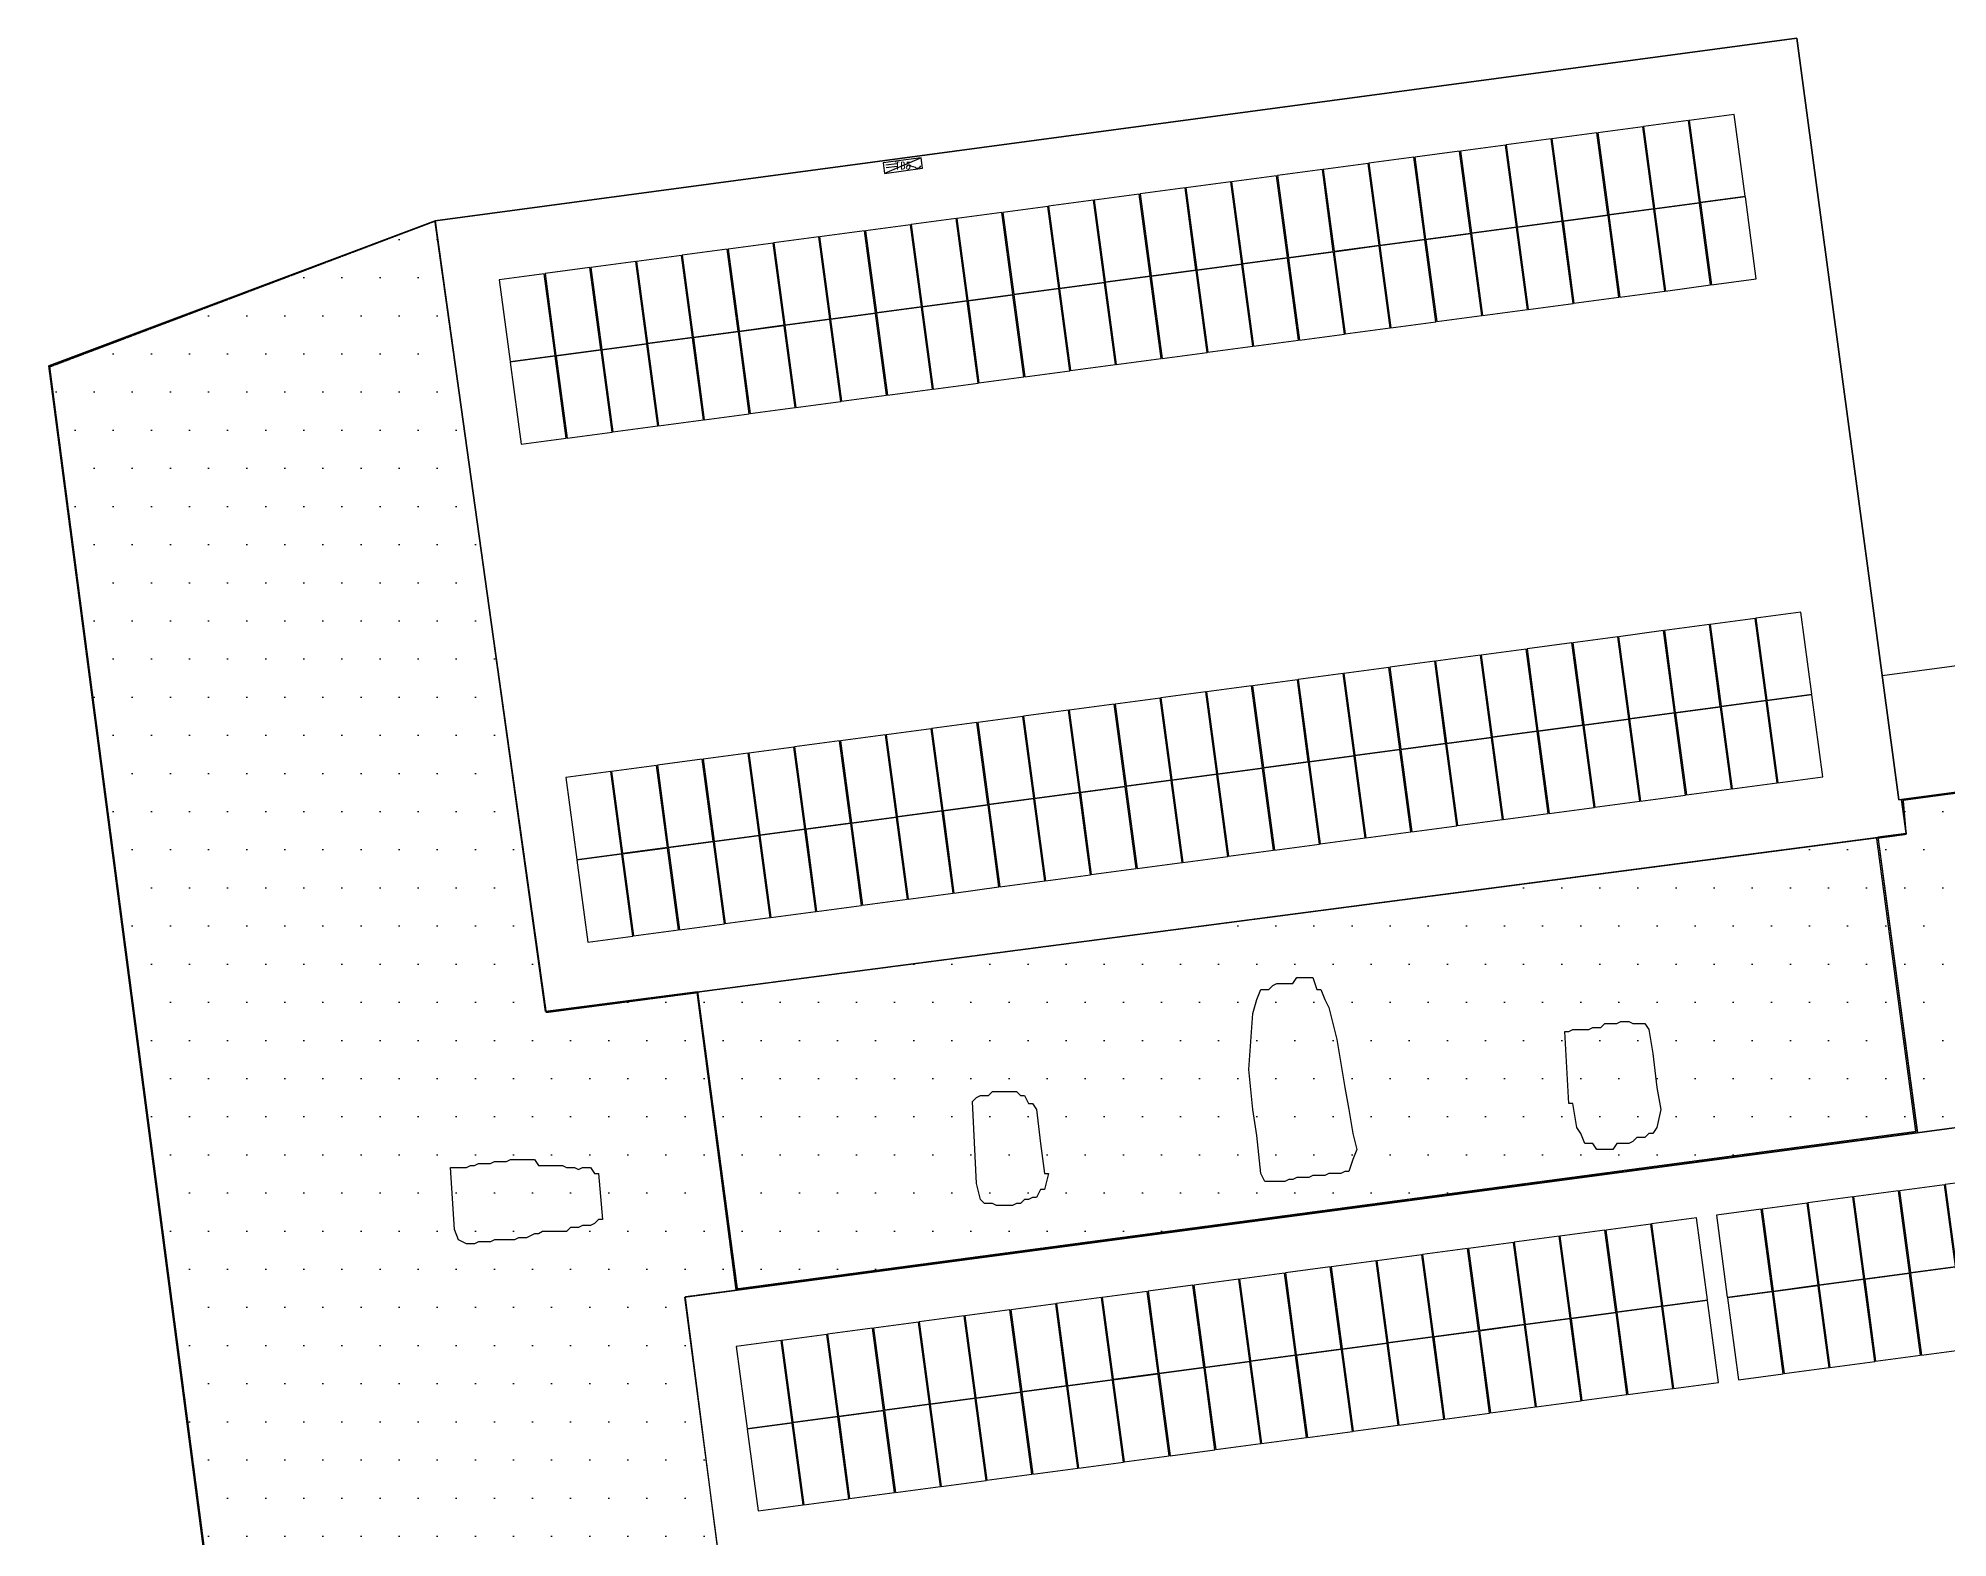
# Model space of a CAD drawing. Header units: millimetres. Extents: x -245826 to 350363, y -160205 to 260795.
# Drawn here: x 30986 to 78705, y 118070 to 155521 of the extents above; entities that cross this region are included whole.
import ezdxf
from ezdxf.enums import TextEntityAlignment as Align

# ---------------------------------------------------------------- set-up
doc = ezdxf.new("R2010")
doc.units = ezdxf.units.MM
doc.linetypes.add('DASHED', pattern=[1.524, 1.27, -0.254])
for name, color, linetype in [('Cable Path', 7, 'ByLayer'), ('Inverter', 7, 'ByLayer'), ('Module', 7, 'ByLayer'), ('Obstruction', 7, 'ByLayer'), ('Ridge Line', 7, 'ByLayer'), ('Shading', 8, 'DASHED'), ('Unit Area Boundary', 7, 'ByLayer')]:
    doc.layers.add(name, color=color, linetype=linetype)

# ---------------------------------------------------------------- blocks, each defined once
blk = doc.blocks.new('*U0')
at = {"layer": 'Unit Area Boundary', "color": 2}
blk.add_polyline3d([(-46776, 96654, 16333), (-31493, 107029, 16333), (-23262, 94903, 16333), (-16809, 95753, 16333), (-16838, 95975, 16333), (40107, 103481, 16333), (39629, 105884, 16333), (36726, 105504, 16333), (31248, 147338, 16333), (40904, 150960, 16333), (74933, 155521, 16333), (77483, 136497, 16333), (99539, 139454, 16333), (107665, 78830, 16333), (65156, 73133, 16333), (74483, 3548, 16333)], dxfattribs=at)
at = {"flags": 1}
for tag in ['unit_id', 'unit_name', 'parapet_height', 'ground_elevation', 'is_enable_parapet']:
    blk.add_attdef(tag, (0, 0), '', height=2.5, dxfattribs=at)
blk = doc.blocks.new('*U1')
at = {"layer": 'Ridge Line', "color": 30}
for p, q in [((74933, 155521, 16333), (40904, 150960, 16333)), ((77483, 136497, 18181), (74933, 155521, 16333)), ((40904, 150960, 10945), (31248, 147338, 10945)), ((40904, 150960, 16333), (43667, 131211, 18253)), ((43667, 131211, 10945), (40904, 150960, 10945)), ((31248, 147338, 10945), (36726, 105504, 10945)), ((99539, 139454, 11307), (77550, 136506, 11307)), ((77550, 136506, 18181), (77483, 136497, 18181)), ((77663, 135662, 18263), (77550, 136506, 18181)), ((77550, 136506, 11307), (77663, 135662, 11299)), ((47461, 131708, 18254), (76953, 135569, 18263)), ((47461, 131708, 14504), (76953, 135569, 14504)), ((76953, 135569, 18263), (77663, 135662, 18263)), ((77663, 135662, 11299), (76953, 135569, 11299)), ((76953, 135569, 11299), (77938, 128186, 11234)), ((76953, 135569, 14504), (77938, 128186, 14504)), ((43667, 131211, 18253), (47461, 131708, 18254)), ((47461, 131708, 10945), (43667, 131211, 10945)), ((48456, 124251, 10945), (47461, 131708, 10945)), ((48456, 124251, 14504), (47461, 131708, 14504)), ((77938, 128186, 11234), (97037, 130734, 11234)), ((77938, 128186, 17919), (97037, 130734, 17919)), ((77938, 128186, 14504), (48456, 124251, 14504)), ((48456, 124251, 17919), (77938, 128186, 17919)), ((47145, 124076, 10945), (48456, 124251, 10945)), ((47145, 124076, 17919), (48456, 124251, 17919)), ((49165, 108667, 10945), (47145, 124076, 10945)), ((49165, 108667, 17919), (47145, 124076, 17919))]:
    blk.add_line(p, q, dxfattribs=at)
at = {"flags": 1}
for tag in ['unit_id', 'unit_name']:
    blk.add_attdef(tag, (0, 0), '', height=2.5, dxfattribs=at)
blk = doc.blocks.new('*U2')
at = {"layer": 'Module', "color": 0}
blk.add_polyline3d([(0, 0, 0), (112.4, 15, 0), (85, 219.5, 119.1), (-27.4, 204.5, 119.1)], close=True, dxfattribs=at)
at = {"flags": 1}
for tag in ['mounting-hole-spacing1', 'mounting-hole-spacing2', 'module-material', 'vmpo', 'voco', 'silicon-material', 'panel-length', 'panel-width', 'panel-height', 'userid', 'theme', 'note', 'name', 'pmax', 'company-name', 'id', 'impo', 'isco']:
    blk.add_attdef(tag, (0, 0), '', height=2.5, dxfattribs=at)
blk = doc.blocks.new('*U3')
at = {"layer": 'Module', "color": 40}
for p in [(7023.2, 15111.7, 1859.5), (7137.6, 15127, 1859.5), (7252, 15142.3, 1859.5), (6680.1, 15065.8, 1859.5), (6794.5, 15081.1, 1859.5), (6908.8, 15096.4, 1859.5), (6222.6, 15004.6, 1859.4), (6336.9, 15019.9, 1859.4), (6451.3, 15035.2, 1859.5), (6565.7, 15050.5, 1859.5), (5879.4, 14958.7, 1859.4), (5993.8, 14974, 1859.4), (6108.2, 14989.3, 1859.4), (5536.3, 14912.7, 1859.4), (5650.7, 14928, 1859.4), (5765, 14943.3, 1859.4), (7165.2, 14920.8, 1739.4), (7279.6, 14936.1, 1739.4), (5193.1, 14866.8, 1859.4), (5307.5, 14882.1, 1859.4), (5421.9, 14897.4, 1859.4), (6822.1, 14874.9, 1739.4), (6936.4, 14890.2, 1739.4), (7050.8, 14905.5, 1739.4), (4850, 14820.9, 1859.4), (4964.4, 14836.2, 1859.4), (5078.8, 14851.5, 1859.4), (6364.5, 14813.7, 1739.3), (6478.9, 14829, 1739.4), (6593.3, 14844.3, 1739.4), (6707.7, 14859.6, 1739.4), (4506.8, 14775, 1859.4), (4621.2, 14790.3, 1859.4), (4735.6, 14805.6, 1859.4), (6021.4, 14767.8, 1739.3), (6135.8, 14783.1, 1739.3), (6250.1, 14798.4, 1739.3), (4278.1, 14744.4, 1859.4), (4392.5, 14759.7, 1859.4), (5678.2, 14721.9, 1739.3), (5792.6, 14737.2, 1739.3), (5907, 14752.5, 1739.3), (5335.1, 14676, 1739.3), (5449.5, 14691.3, 1739.3), (5563.9, 14706.6, 1739.3), (4992, 14630, 1739.3), (5106.3, 14645.4, 1739.3), (5220.7, 14660.7, 1739.3), (4648.8, 14584.1, 1739.3), (4763.2, 14599.4, 1739.3), (4877.6, 14614.7, 1739.3), (4305.7, 14538.2, 1739.3), (4420.1, 14553.5, 1739.3), (4534.4, 14568.8, 1739.3), (7189.6, 13868.3, 1980.2), (7303.9, 13883.6, 1980.2), (7418.3, 13898.9, 1980.2), (6846.4, 13822.4, 1980.2), (6960.8, 13837.7, 1980.2), (7075.2, 13853, 1980.2), (6503.3, 13776.5, 1980.2), (6617.7, 13791.8, 1980.2), (6732, 13807.1, 1980.2), (6045.8, 13715.3, 1980.2), (6160.1, 13730.6, 1980.2), (6274.5, 13745.9, 1980.2), (6388.9, 13761.2, 1980.2), (5702.6, 13669.4, 1980.2), (5817, 13684.7, 1980.2), (5931.4, 13700, 1980.2), (7331.5, 13677.5, 1860.1), (7445.9, 13692.8, 1860.1), (5359.5, 13623.5, 1980.2), (5473.9, 13638.8, 1980.2), (5588.2, 13654.1, 1980.2), (6988.4, 13631.5, 1860.1), (7102.8, 13646.8, 1860.1), (7217.2, 13662.1, 1860.1), (5016.3, 13577.6, 1980.2), (5130.7, 13592.9, 1980.2), (5245.1, 13608.2, 1980.2), (6645.2, 13585.6, 1860.1), (6759.6, 13600.9, 1860.1), (6874, 13616.2, 1860.1), (4673.2, 13531.7, 1980.2), (4787.6, 13547, 1980.2), (4901.9, 13562.3, 1980.2), (6187.7, 13524.4, 1860.1), (6302.1, 13539.7, 1860.1), (6416.5, 13555, 1860.1), (6530.9, 13570.3, 1860.1), (4444.4, 13501.1, 1980.2), (4558.8, 13516.4, 1980.2), (5844.6, 13478.5, 1860.1), (5959, 13493.8, 1860.1), (6073.3, 13509.1, 1860.1), (5501.4, 13432.6, 1860.1), (5615.8, 13447.9, 1860.1), (5730.2, 13463.2, 1860.1), (5158.3, 13386.7, 1860.1), (5272.7, 13402, 1860.1), (5387.1, 13417.3, 1860.1), (4815.2, 13340.8, 1860.1), (4929.5, 13356.1, 1860.1), (5043.9, 13371.4, 1860.1), (4472, 13294.9, 1860.1), (4586.4, 13310.2, 1860.1), (4700.8, 13325.5, 1860.1)]:
    blk.add_blockref('*U2', p, dxfattribs=at)
at = {"flags": 1}
for tag in ['offset-x', 'offset-y', 'mode', 'tilt', 'azimuth', 'align', 'array-mode', 'panel-x', 'panel-y', 'panel-per-row', 'bracket-type', 'bracket-value', 'row-per-array']:
    blk.add_attdef(tag, (0, 0), '', height=2.5, dxfattribs=at)
blk = doc.blocks.new('*U14')
at = {"layer": 'Module', "color": 0}
blk.add_polyline3d([(0, 0, 0), (112.4, 15, 0), (85, 219.5, 119.1), (-27.4, 204.5, 119.1)], close=True, dxfattribs=at)
at = {"flags": 1}
for tag in ['mounting-hole-spacing1', 'mounting-hole-spacing2', 'module-material', 'vmpo', 'voco', 'silicon-material', 'panel-length', 'panel-width', 'panel-height', 'userid', 'theme', 'note', 'name', 'pmax', 'company-name', 'id', 'impo', 'isco']:
    blk.add_attdef(tag, (0, 0), '', height=2.5, dxfattribs=at)
blk = doc.blocks.new('*U15')
at = {"layer": 'Module', "color": 230}
for p in [(7891.4, 12484.5, 1962), (7548.3, 12438.6, 1962), (7662.6, 12453.9, 1962), (7777, 12469.2, 1962), (7157.5, 12386.3, 1962), (7319.5, 12408, 1962), (7433.9, 12423.3, 1962), (6814.4, 12340.4, 1962), (6928.8, 12355.7, 1962), (7043.2, 12371, 1962), (6471.3, 12294.5, 1962), (6585.6, 12309.8, 1962), (6700, 12325.1, 1962), (6128.1, 12248.6, 1962), (6242.5, 12263.9, 1962), (6356.9, 12279.2, 1962), (7690.2, 12247.7, 1841.9), (7804.6, 12263, 1841.9), (5785, 12202.7, 1962), (5899.3, 12218, 1962), (6013.7, 12233.3, 1962), (7347.1, 12201.8, 1841.9), (7461.5, 12217.1, 1841.9), (7575.8, 12232.4, 1841.9), (5327.4, 12141.5, 1962), (5441.8, 12156.8, 1962), (5556.2, 12172.1, 1962), (5670.6, 12187.4, 1962), (6956.4, 12149.5, 1841.9), (7070.7, 12164.8, 1841.9), (7185.1, 12180.1, 1841.9), (4984.3, 12095.5, 1962), (5098.7, 12110.8, 1962), (5213.1, 12126.2, 1962), (6613.2, 12103.6, 1841.9), (6727.6, 12118.9, 1841.9), (6842, 12134.2, 1841.9), (4869.9, 12080.2, 1962), (6270.1, 12057.7, 1841.9), (6384.5, 12073, 1841.9), (6498.8, 12088.3, 1841.9), (5926.9, 12011.8, 1841.9), (6041.3, 12027.1, 1841.9), (6155.7, 12042.4, 1841.9), (5469.4, 11950.6, 1841.9), (5583.8, 11965.9, 1841.9), (5698.2, 11981.2, 1841.9), (5812.6, 11996.5, 1841.9), (5126.3, 11904.7, 1841.9), (5240.6, 11920, 1841.9), (5355, 11935.3, 1841.9), (4897.5, 11874.1, 1841.9), (5011.9, 11889.4, 1841.9)]:
    blk.add_blockref('*U14', p, dxfattribs=at)
at = {"flags": 1}
for tag in ['offset-x', 'offset-y', 'mode', 'tilt', 'azimuth', 'align', 'array-mode', 'panel-x', 'panel-y', 'panel-per-row', 'bracket-type', 'bracket-value', 'row-per-array']:
    blk.add_attdef(tag, (0, 0), '', height=2.5, dxfattribs=at)
blk = doc.blocks.new('*U24', base_point=(48, 13.3))
at = {"color": 0}
for p, q in [((0, 0), (95.9, 26.7)), ((62.5, 13.5), (90.1, 13.5)), ((62.5, 7.1), (90.1, 7.1))]:
    blk.add_line(p, q, dxfattribs=at)
blk.add_lwpolyline([(0, 0), (95.9, 0), (95.9, 26.7), (0, 26.7)], close=True, dxfattribs=at)
blk.add_lwpolyline([(5.2, 19.9, -0.6815), (17.4, 22.4), (28.1, 17.5, 0.6815), (40.3, 19.9)], format="xyb", dxfattribs=at)
blk = doc.blocks.new('*U133')
at = {"layer": 'Obstruction', "color": 1}
blk.add_polyline3d([(41286, 127315, 13379), (41386, 127315, 13379), (41486, 127315, 13379), (41586, 127315, 13379), (41686, 127315, 13379), (41786, 127365, 13379), (41886, 127365, 13379), (41986, 127415, 13379), (42086, 127415, 13379), (42186, 127415, 13379), (42286, 127415, 13379), (42386, 127465, 13379), (42486, 127465, 13379), (42586, 127465, 13379), (42686, 127465, 13379), (42786, 127515, 13379), (42886, 127515, 13379), (42986, 127515, 13379), (43086, 127515, 13379), (43186, 127515, 13379), (43286, 127515, 13379), (43386, 127515, 13379), (43486, 127365, 13379), (43586, 127365, 13379), (43686, 127365, 13379), (43786, 127365, 13379), (43886, 127365, 13379), (43986, 127365, 13379), (44086, 127365, 13379), (44186, 127315, 13379), (44286, 127315, 13379), (44386, 127315, 13379), (44486, 127265, 13379), (44586, 127315, 13379), (44686, 127315, 13379), (44786, 127315, 13379), (44886, 127165, 13379), (44986, 127165, 13379), (44986, 127165, 13379), (45086, 126015, 13379), (45086, 126015, 13379), (44986, 126015, 13379), (44886, 125915, 13379), (44786, 125865, 13379), (44686, 125865, 13379), (44586, 125865, 13379), (44486, 125815, 13379), (44386, 125815, 13379), (44286, 125815, 13379), (44186, 125715, 13379), (44086, 125715, 13379), (43986, 125715, 13379), (43886, 125715, 13379), (43786, 125715, 13379), (43686, 125715, 13379), (43586, 125715, 13379), (43486, 125665, 13379), (43386, 125665, 13379), (43286, 125615, 13379), (43186, 125565, 13379), (43086, 125565, 13379), (42986, 125565, 13379), (42886, 125515, 13379), (42786, 125515, 13379), (42686, 125515, 13379), (42586, 125515, 13379), (42486, 125515, 13379), (42386, 125515, 13379), (42286, 125465, 13379), (42186, 125465, 13379), (42086, 125465, 13379), (41986, 125465, 13379), (41886, 125415, 13379), (41786, 125415, 13379), (41686, 125415, 13379), (41586, 125465, 13379), (41486, 125515, 13379), (41386, 125765, 13379), (41386, 125765, 13379)], close=True, dxfattribs=at)
at = {"flags": 1}
for tag in ['height', 'shape']:
    blk.add_attdef(tag, (0, 0), '', height=2.5, dxfattribs=at)
blk = doc.blocks.new('*U135')
at = {"layer": 'Obstruction', "color": 1}
blk.add_polyline3d([(54336, 128965, 16279), (54436, 129065, 16279), (54536, 129115, 16279), (54636, 129115, 16279), (54736, 129115, 16279), (54836, 129215, 16279), (54936, 129215, 16279), (55036, 129215, 16279), (55136, 129215, 16279), (55236, 129215, 16279), (55336, 129215, 16279), (55436, 129215, 16279), (55536, 129115, 16279), (55636, 129115, 16279), (55736, 128915, 16279), (55836, 128915, 16279), (55936, 128765, 16279), (56036, 127915, 16279), (56136, 127165, 16279), (56136, 127165, 16279), (56236, 127165, 16279), (56236, 127165, 16279), (56136, 126765, 16279), (56036, 126765, 16279), (55936, 126565, 16279), (55836, 126565, 16279), (55736, 126515, 16279), (55636, 126515, 16279), (55536, 126415, 16279), (55436, 126415, 16279), (55336, 126365, 16279), (55236, 126365, 16279), (55136, 126365, 16279), (55036, 126365, 16279), (54936, 126365, 16279), (54836, 126415, 16279), (54736, 126415, 16279), (54636, 126415, 16279), (54536, 126515, 16279), (54436, 126915, 16279), (54436, 126915, 16279)], close=True, dxfattribs=at)
at = {"flags": 1}
for tag in ['height', 'shape']:
    blk.add_attdef(tag, (0, 0), '', height=2.5, dxfattribs=at)
blk = doc.blocks.new('*U136')
at = {"layer": 'Obstruction', "color": 1}
blk.add_polyline3d([(61236, 129765, 16729), (61336, 131165, 16729), (61436, 131515, 16729), (61536, 131765, 16729), (61636, 131765, 16729), (61736, 131765, 16729), (61836, 131865, 16729), (61936, 131915, 16729), (62036, 131915, 16729), (62136, 131915, 16729), (62236, 131915, 16729), (62336, 131915, 16729), (62436, 132065, 16729), (62536, 132065, 16729), (62636, 132065, 16729), (62736, 132065, 16729), (62836, 132065, 16729), (62936, 131765, 16729), (63036, 131765, 16729), (63136, 131515, 16729), (63236, 131315, 16729), (63336, 130915, 16729), (63436, 130515, 16729), (63536, 129915, 16729), (63636, 129315, 16729), (63736, 128765, 16729), (63836, 128165, 16729), (63836, 128165, 16729), (63936, 127765, 16729), (63936, 127765, 16729), (63836, 127515, 16729), (63736, 127215, 16729), (63636, 127215, 16729), (63536, 127165, 16729), (63436, 127165, 16729), (63336, 127165, 16729), (63236, 127165, 16729), (63136, 127115, 16729), (63036, 127115, 16729), (62936, 127115, 16729), (62836, 127115, 16729), (62736, 127065, 16729), (62636, 127065, 16729), (62536, 127065, 16729), (62436, 127065, 16729), (62336, 127015, 16729), (62236, 127015, 16729), (62136, 126965, 16729), (62036, 126965, 16729), (61936, 126965, 16729), (61836, 126965, 16729), (61736, 126965, 16729), (61636, 126965, 16729), (61536, 127165, 16729), (61436, 128115, 16729), (61336, 128765, 16729), (61336, 128765, 16729)], close=True, dxfattribs=at)
at = {"flags": 1}
for tag in ['height', 'shape']:
    blk.add_attdef(tag, (0, 0), '', height=2.5, dxfattribs=at)
blk = doc.blocks.new('*U137')
at = {"layer": 'Obstruction', "color": 1}
blk.add_polyline3d([(69136, 130715, 16529), (69236, 130715, 16529), (69336, 130765, 16529), (69436, 130765, 16529), (69536, 130765, 16529), (69636, 130765, 16529), (69736, 130765, 16529), (69836, 130815, 16529), (69936, 130815, 16529), (70036, 130815, 16529), (70136, 130915, 16529), (70236, 130915, 16529), (70336, 130915, 16529), (70436, 130915, 16529), (70536, 130965, 16529), (70636, 130965, 16529), (70736, 130965, 16529), (70836, 130915, 16529), (70936, 130915, 16529), (71036, 130915, 16529), (71136, 130915, 16529), (71236, 130765, 16529), (71336, 130165, 16529), (71436, 129315, 16529), (71436, 129315, 16529), (71536, 128765, 16529), (71536, 128765, 16529), (71436, 128315, 16529), (71336, 128165, 16529), (71236, 128165, 16529), (71136, 128065, 16529), (71036, 128065, 16529), (70936, 128065, 16529), (70836, 127965, 16529), (70736, 127915, 16529), (70636, 127915, 16529), (70536, 127915, 16529), (70436, 127915, 16529), (70336, 127765, 16529), (70236, 127765, 16529), (70136, 127765, 16529), (70036, 127765, 16529), (69936, 127765, 16529), (69836, 127915, 16529), (69736, 127915, 16529), (69636, 127915, 16529), (69536, 128165, 16529), (69436, 128315, 16529), (69336, 128915, 16529), (69236, 128915, 16529), (69236, 128915, 16529)], close=True, dxfattribs=at)
at = {"flags": 1}
for tag in ['height', 'shape']:
    blk.add_attdef(tag, (0, 0), '', height=2.5, dxfattribs=at)
blk = doc.blocks.new('*U255')
at = {"layer": 'Obstruction', "color": 1}
blk.add_polyline3d([(41286, 127315, 13379), (41386, 127315, 13379), (41486, 127315, 13379), (41586, 127315, 13379), (41686, 127315, 13379), (41786, 127365, 13379), (41886, 127365, 13379), (41986, 127415, 13379), (42086, 127415, 13379), (42186, 127415, 13379), (42286, 127415, 13379), (42386, 127465, 13379), (42486, 127465, 13379), (42586, 127465, 13379), (42686, 127465, 13379), (42786, 127515, 13379), (42886, 127515, 13379), (42986, 127515, 13379), (43086, 127515, 13379), (43186, 127515, 13379), (43286, 127515, 13379), (43386, 127515, 13379), (43486, 127365, 13379), (43586, 127365, 13379), (43686, 127365, 13379), (43786, 127365, 13379), (43886, 127365, 13379), (43986, 127365, 13379), (44086, 127365, 13379), (44186, 127315, 13379), (44286, 127315, 13379), (44386, 127315, 13379), (44486, 127265, 13379), (44586, 127315, 13379), (44686, 127315, 13379), (44786, 127315, 13379), (44886, 127165, 13379), (44986, 127165, 13379), (44986, 127165, 13379), (45086, 126015, 13379), (45086, 126015, 13379), (44986, 126015, 13379), (44886, 125915, 13379), (44786, 125865, 13379), (44686, 125865, 13379), (44586, 125865, 13379), (44486, 125815, 13379), (44386, 125815, 13379), (44286, 125815, 13379), (44186, 125715, 13379), (44086, 125715, 13379), (43986, 125715, 13379), (43886, 125715, 13379), (43786, 125715, 13379), (43686, 125715, 13379), (43586, 125715, 13379), (43486, 125665, 13379), (43386, 125665, 13379), (43286, 125615, 13379), (43186, 125565, 13379), (43086, 125565, 13379), (42986, 125565, 13379), (42886, 125515, 13379), (42786, 125515, 13379), (42686, 125515, 13379), (42586, 125515, 13379), (42486, 125515, 13379), (42386, 125515, 13379), (42286, 125465, 13379), (42186, 125465, 13379), (42086, 125465, 13379), (41986, 125465, 13379), (41886, 125415, 13379), (41786, 125415, 13379), (41686, 125415, 13379), (41586, 125465, 13379), (41486, 125515, 13379), (41386, 125765, 13379), (41386, 125765, 13379)], close=True, dxfattribs=at)
at = {"flags": 1}
for tag in ['height', 'shape']:
    blk.add_attdef(tag, (0, 0), '', height=2.5, dxfattribs=at)
blk = doc.blocks.new('*U257')
at = {"layer": 'Obstruction', "color": 1}
blk.add_polyline3d([(54336, 128965, 16279), (54436, 129065, 16279), (54536, 129115, 16279), (54636, 129115, 16279), (54736, 129115, 16279), (54836, 129215, 16279), (54936, 129215, 16279), (55036, 129215, 16279), (55136, 129215, 16279), (55236, 129215, 16279), (55336, 129215, 16279), (55436, 129215, 16279), (55536, 129115, 16279), (55636, 129115, 16279), (55736, 128915, 16279), (55836, 128915, 16279), (55936, 128765, 16279), (56036, 127915, 16279), (56136, 127165, 16279), (56136, 127165, 16279), (56236, 127165, 16279), (56236, 127165, 16279), (56136, 126765, 16279), (56036, 126765, 16279), (55936, 126565, 16279), (55836, 126565, 16279), (55736, 126515, 16279), (55636, 126515, 16279), (55536, 126415, 16279), (55436, 126415, 16279), (55336, 126365, 16279), (55236, 126365, 16279), (55136, 126365, 16279), (55036, 126365, 16279), (54936, 126365, 16279), (54836, 126415, 16279), (54736, 126415, 16279), (54636, 126415, 16279), (54536, 126515, 16279), (54436, 126915, 16279), (54436, 126915, 16279)], close=True, dxfattribs=at)
at = {"flags": 1}
for tag in ['height', 'shape']:
    blk.add_attdef(tag, (0, 0), '', height=2.5, dxfattribs=at)
blk = doc.blocks.new('*U258')
at = {"layer": 'Obstruction', "color": 1}
blk.add_polyline3d([(61236, 129765, 16729), (61336, 131165, 16729), (61436, 131515, 16729), (61536, 131765, 16729), (61636, 131765, 16729), (61736, 131765, 16729), (61836, 131865, 16729), (61936, 131915, 16729), (62036, 131915, 16729), (62136, 131915, 16729), (62236, 131915, 16729), (62336, 131915, 16729), (62436, 132065, 16729), (62536, 132065, 16729), (62636, 132065, 16729), (62736, 132065, 16729), (62836, 132065, 16729), (62936, 131765, 16729), (63036, 131765, 16729), (63136, 131515, 16729), (63236, 131315, 16729), (63336, 130915, 16729), (63436, 130515, 16729), (63536, 129915, 16729), (63636, 129315, 16729), (63736, 128765, 16729), (63836, 128165, 16729), (63836, 128165, 16729), (63936, 127765, 16729), (63936, 127765, 16729), (63836, 127515, 16729), (63736, 127215, 16729), (63636, 127215, 16729), (63536, 127165, 16729), (63436, 127165, 16729), (63336, 127165, 16729), (63236, 127165, 16729), (63136, 127115, 16729), (63036, 127115, 16729), (62936, 127115, 16729), (62836, 127115, 16729), (62736, 127065, 16729), (62636, 127065, 16729), (62536, 127065, 16729), (62436, 127065, 16729), (62336, 127015, 16729), (62236, 127015, 16729), (62136, 126965, 16729), (62036, 126965, 16729), (61936, 126965, 16729), (61836, 126965, 16729), (61736, 126965, 16729), (61636, 126965, 16729), (61536, 127165, 16729), (61436, 128115, 16729), (61336, 128765, 16729), (61336, 128765, 16729)], close=True, dxfattribs=at)
at = {"flags": 1}
for tag in ['height', 'shape']:
    blk.add_attdef(tag, (0, 0), '', height=2.5, dxfattribs=at)
blk = doc.blocks.new('*U259')
at = {"layer": 'Obstruction', "color": 1}
blk.add_polyline3d([(69136, 130715, 16529), (69236, 130715, 16529), (69336, 130765, 16529), (69436, 130765, 16529), (69536, 130765, 16529), (69636, 130765, 16529), (69736, 130765, 16529), (69836, 130815, 16529), (69936, 130815, 16529), (70036, 130815, 16529), (70136, 130915, 16529), (70236, 130915, 16529), (70336, 130915, 16529), (70436, 130915, 16529), (70536, 130965, 16529), (70636, 130965, 16529), (70736, 130965, 16529), (70836, 130915, 16529), (70936, 130915, 16529), (71036, 130915, 16529), (71136, 130915, 16529), (71236, 130765, 16529), (71336, 130165, 16529), (71436, 129315, 16529), (71436, 129315, 16529), (71536, 128765, 16529), (71536, 128765, 16529), (71436, 128315, 16529), (71336, 128165, 16529), (71236, 128165, 16529), (71136, 128065, 16529), (71036, 128065, 16529), (70936, 128065, 16529), (70836, 127965, 16529), (70736, 127915, 16529), (70636, 127915, 16529), (70536, 127915, 16529), (70436, 127915, 16529), (70336, 127765, 16529), (70236, 127765, 16529), (70136, 127765, 16529), (70036, 127765, 16529), (69936, 127765, 16529), (69836, 127915, 16529), (69736, 127915, 16529), (69636, 127915, 16529), (69536, 128165, 16529), (69436, 128315, 16529), (69336, 128915, 16529), (69236, 128915, 16529), (69236, 128915, 16529)], close=True, dxfattribs=at)
at = {"flags": 1}
for tag in ['height', 'shape']:
    blk.add_attdef(tag, (0, 0), '', height=2.5, dxfattribs=at)

msp = doc.modelspace()

# ---------------------------------------------------------------- hatches: boundary and pattern name
at = {"layer": 'Shading'}
h = msp.add_hatch(dxfattribs=at)
h.set_pattern_fill('DOTS', scale=600)
h.paths.add_polyline_path([(31277, 147317), (40894, 150953), (43677, 131193), (47446, 131687), (48421, 124248), (47151, 124082), (49127, 108693), (39735, 106631), (39509, 106562), (39596, 105900), (36750, 105527), (31277, 147317)])
h = msp.add_hatch(dxfattribs=at)
h.set_pattern_fill('DOTS', scale=600)
h.paths.add_polyline_path([(77588, 136487), (77662, 135635), (76962, 135541), (77947, 128189), (97028, 130747), (103200, 86475), (93854, 85222), (96380, 82348), (96639, 82187), (98213, 82280), (98509, 82437), (99877, 82581), (99973, 82751), (100459, 82973), (106214, 89426), (99512, 139426), (77588, 136487)])
h = msp.add_hatch(dxfattribs=at)
h.set_pattern_fill('DOTS', scale=600)
h.paths.add_polyline_path([(76929, 135548), (47464, 131695), (48453, 124288), (77907, 128219), (76929, 135548)])

# ---------------------------------------------------------------- linework, layer by layer
at = {"layer": 'Cable Path', "color": 6}
for points in [[(82415, 140311, 7236), (77068, 139594, 1)], [(77068, 139594, 0), (77068, 139594, 1)]]:
    msp.add_polyline3d(points, dxfattribs=at)
at = {"layer": 'Shading', "linetype": 'DASHED'}
for points in [[(31277, 147317, 10946), (40894, 150953, 10946), (43677, 131193, 10946), (47446, 131687, 10946), (48421, 124248, 10946), (47151, 124082, 10946), (49127, 108693, 10946), (39735, 106631, 10946), (39509, 106562, 10946), (39596, 105900, 10946), (36750, 105527, 10946), (31277, 147317, 10946)], [(77588, 136487, 11308), (77662, 135635, 11300), (76962, 135541, 11300), (77947, 128189, 11235), (97028, 130747, 11235), (103200, 86475, 10845), (93854, 85222, 10845), (96380, 82348, 10818), (96639, 82187, 10816), (98213, 82280, 10815), (98509, 82437, 10816), (99877, 82581, 10815), (99973, 82751, 10817), (100459, 82973, 10818), (106214, 89426, 10867), (99512, 139426, 11308), (77588, 136487, 11308)], [(76929, 135548, 14505), (47464, 131695, 14505), (48453, 124288, 14505), (77907, 128219, 14505), (76929, 135548, 14505)]]:
    msp.add_polyline3d(points, close=True, dxfattribs=at)

# ---------------------------------------------------------------- block references
at = {"layer": 'Inverter', "xscale": 10, "yscale": 10, "zscale": 10, "rotation": 187.6340487025883}
msp.add_blockref('*U24', (52593, 152342, 16650), dxfattribs=at)
at = {"layer": 'Module', "xscale": 10, "yscale": 10, "zscale": 10}
for name in ['*U3', '*U15']:
    msp.add_blockref(name, (0, 0), dxfattribs=at)
at = {"layer": 'Obstruction'}
for name in ['*U136', '*U258', '*U137', '*U259', '*U135', '*U257', '*U133', '*U255']:
    msp.add_blockref(name, (0, 0), dxfattribs=at)
at = {"layer": 'Ridge Line'}
msp.add_blockref('*U1', (0, 0), dxfattribs=at)
at = {"layer": 'Unit Area Boundary'}
msp.add_blockref('*U0', (0, 0), dxfattribs=at)

# ---------------------------------------------------------------- texts
at = {"layer": 'Inverter', "color": 2}
msp.add_text('TB5', height=200, dxfattribs=at).set_placement((52593, 152342, 16650), align=Align.MIDDLE_CENTER)

doc.saveas('drawing.dxf')
